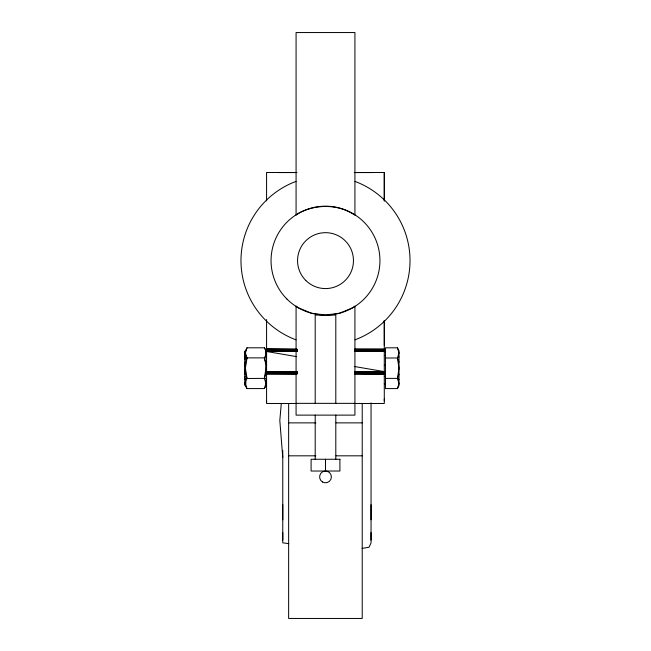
<?xml version="1.0" encoding="UTF-8"?>
<svg xmlns="http://www.w3.org/2000/svg" width="651" height="651" viewBox="0 0 651 651"><rect width="100%" height="100%" fill="white"/><g stroke="black" fill="none" stroke-linecap="round" stroke-linejoin="round"><path stroke-width="0.98" d="M266.576 402.155L266.576 400.804M297.019 373.194L266.576 373.479L297.019 373.625M264.363 347.805L266.576 351.638L264.363 347.805L247.014 347.805L244.8 351.638L244.8 384.741L247.014 388.582L264.363 388.582L265.942 383.48L264.363 378.386L266.576 371.615L297.019 371.615M282.762 540.135L282.762 532.624M282.762 519.75L282.762 504.737M371.046 540.135L371.046 532.624M371.046 519.75L371.046 504.737M384.285 400.804L384.285 398.998M384.285 320.65L384.285 349.058L354.86 349.058M384.285 172.491L384.285 200.907L384.285 172.491L354.86 172.491M247.014 347.805L245.435 352.899L247.014 357.993L244.8 371.876L247.014 378.386L244.8 383.105L247.014 388.582M244.8 383.105L245.435 383.48L244.8 384.741L245.809 385.888L245.809 381.071L244.8 378.508L264.363 378.386L266.576 364.503L264.363 357.993L266.576 353.273L265.567 350.49L265.567 355.308L266.576 357.871L244.8 357.871L245.435 352.899L244.8 353.273L245.809 350.49L244.8 351.638M281.281 403.677L279.808 420.497L282.762 457.466M266.446 379.509L265.942 383.48L266.576 383.105L265.567 385.888L266.576 384.741L264.363 388.582M397.427 388.582L399.006 383.48L397.427 378.386L399.006 368.189L397.427 357.993L399.006 352.899L397.427 347.805L385.465 347.805L385.465 388.582L397.427 388.582L399.006 385.579L399.006 350.799L397.427 347.805M244.8 374.073L245.101 372.112M244.8 378.386L245.167 376.506M247.014 378.386L244.8 364.503L247.014 357.993M385.465 378.386L397.427 378.386L399.006 374.227M244.8 357.871L245.809 355.308M265.567 381.071L266.576 378.508L264.363 378.386M244.8 364.503L245.809 363.372M265.567 373.007L266.576 371.876L297.019 371.99M385.465 357.993L397.427 357.993L399.006 356.838M362.078 548.411L369.052 547.222L371.046 542.836L371.046 402.928M327.51 314.799L339.594 313.204L352.72 307.768L354.925 306.076L354.925 415.118L296.075 415.118L296.075 306.076L298.28 307.768L311.406 313.204L323.49 314.799M297.019 350.93L266.576 350.734L297.019 350.523M354.86 350.116L384.285 349.636L354.86 349.489M266.576 350.466L297.019 350.319M266.576 350.734L297.019 350.734M354.86 350.328L384.285 350.189M266.576 350.189L297.019 350.116M354.86 350.531L384.285 350.466M297.019 172.491L266.576 172.491L266.576 200.907M278.343 172.564L296.571 172.564M354.29 172.564L372.518 172.564M266.576 349.912L297.019 349.912M354.86 349.912L384.285 349.912L354.86 349.701M354.86 350.734L384.285 350.734M297.019 351.491L266.576 351.491L296.506 356.61M354.86 351.491L384.285 351.491L354.86 351.426M384.285 351.646L385.465 351.646M384.285 355.511L385.465 355.511M384.285 365.317L385.465 365.317M354.86 371.615L384.285 371.615L354.364 366.497M354.86 372.372L384.285 372.372L354.86 372.185M354.86 373.194L384.285 373.194L354.86 372.99M266.576 374.048L297.019 374.048M384.285 376.465L385.465 376.465M384.285 383.74L385.465 383.74M296.075 403.351L354.925 403.351M296.71 403.474L266.576 403.474L266.576 319.543M354.152 403.474L384.285 403.474L384.285 348.814M288.645 422.873L315.857 422.873M336.014 422.873L362.216 422.873M288.645 455.822L315.857 455.822M336.014 455.822L362.216 455.822M354.86 350.93L384.285 350.995M266.576 351.247L297.019 351.312M266.576 371.615L297.019 371.68M354.86 371.802L384.285 371.859M266.576 372.112L297.019 372.177M354.86 372.575L384.285 372.641M354.86 349.278L384.285 349.343M266.576 349.636L297.019 349.701M266.576 372.917L297.019 372.99M266.576 373.194L297.019 373.414M354.86 373.405L384.285 373.479M266.576 373.764L297.019 373.837M297.019 349.213L266.576 349.058L297.019 349.286M266.576 349.343L297.019 349.489M354.86 351.117L384.285 351.247M266.576 350.995L297.019 351.125M354.86 371.99L384.285 372.112M297.019 372.51L266.576 372.372L297.019 372.584M354.86 372.779L384.285 372.917M266.576 372.641L297.019 372.787M354.86 373.617L384.285 373.764M354.86 373.902L384.285 374.048L354.86 373.829M288.8 543.626L282.762 542.836L282.762 450.533M265.942 352.899L266.576 353.273M397.427 378.386L399.006 379.541M264.363 357.993L265.567 363.372L266.576 364.503M244.8 371.876L245.809 373.007M397.427 357.993L399.006 362.151M244.8 357.993L245.167 359.873M266.576 371.876L265.567 363.372M244.8 362.306L245.101 364.267M384.285 320.561L384.285 345.51M362.216 403.474L362.216 618.45L288.645 618.45L288.645 403.474M335.802 403.351L335.802 315.06L315.198 315.06L315.198 403.351M335.802 415.118L335.802 459.264M325.5 459.264L325.5 471.031M315.198 415.118L315.198 459.264M355.023 181.426A84.516 84.516 0 0 1 355.023 339.814M295.977 339.814A84.516 84.516 0 0 1 295.977 181.426M298.28 213.471L296.075 215.164L296.075 32.55L354.925 32.55L354.925 215.164C338.325 203.869 315.702 203.869 298.28 213.471M384.285 349.912L354.86 349.774L384.285 349.912M339.903 459.264L311.097 459.264L311.097 471.031L339.903 471.031L339.903 459.264M384.285 372.372L354.86 372.307L384.285 372.372M384.285 373.194L354.86 373.121L384.285 373.194M305.734 280.386A27.96 27.96 0 0 0 352.508 267.854A27.96 27.96 0 0 0 318.266 233.619A27.96 27.96 0 0 0 305.734 280.386M287.001 299.118A54.44 54.44 0 0 0 378.085 274.714A54.44 54.44 0 0 0 311.406 208.035A54.44 54.44 0 0 0 287.001 299.118M322.554 482.017A5.883 5.883 0 0 0 331.383 476.923A5.883 5.883 0 0 0 322.554 471.82A5.883 5.883 0 0 0 322.554 482.017"/></g></svg>
